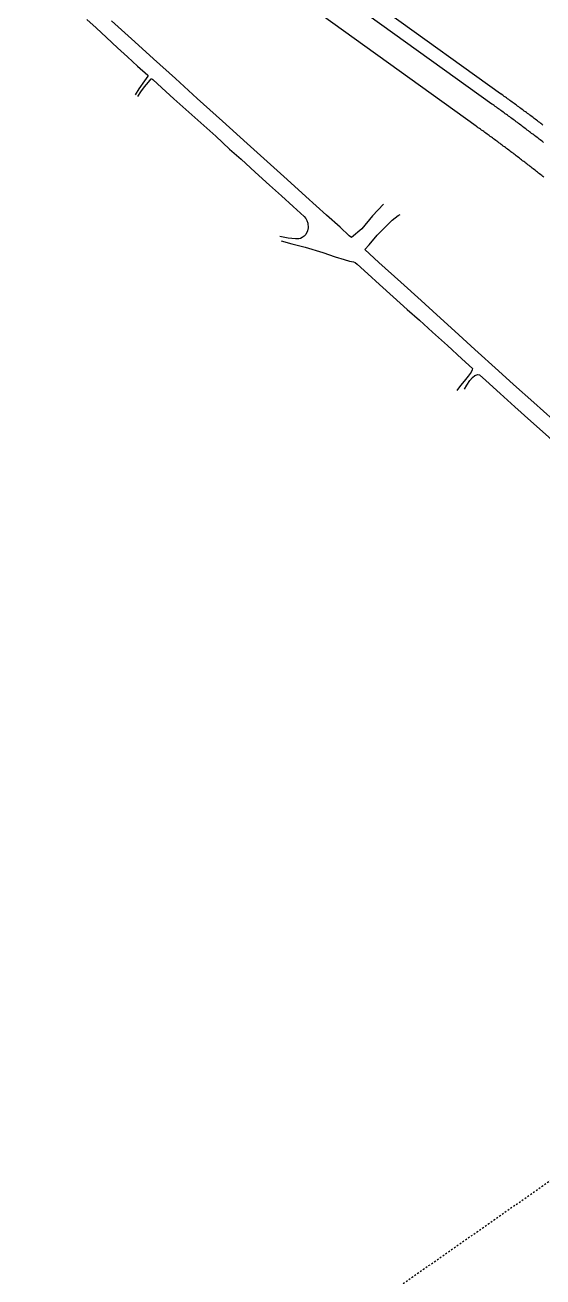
# Model space of a CAD drawing. Header units: millimetres. Extents: x 152904052 to 153933663, y 538271515 to 539240469.
# Drawn here: x 153530313 to 153534126, y 539089405 to 539098626 of the extents above; entities that cross this region are included whole.
import ezdxf

# ---------------------------------------------------------------- set-up
doc = ezdxf.new("R2010")
doc.units = ezdxf.units.MM
doc.linetypes.add('HIDDEN', pattern=[5.08, 2.54, -2.54])
doc.layers.add('BORD', color=7, linetype='Continuous')

msp = doc.modelspace()

# ---------------------------------------------------------------- linework, layer by layer
at = {"layer": 'BORD', "color": 8, "linetype": 'HIDDEN', "ltscale": 5}
msp.add_line((153505008.2, 539069689.3), (153627881, 539155725.8), dxfattribs=at)
at = {"layer": 'BORD', "color": 137, "ltscale": 10, "flags": 128}
for points in [[(153534132.8, 539097504.9), (153534125.1, 539097511.1), (153534117.3, 539097517.2), (153534109.5, 539097523.4), (153534101.7, 539097529.5), (153534093.9, 539097535.7), (153534086.1, 539097541.8), (153534078.3, 539097547.9), (153534070.5, 539097554.1), (153534062.7, 539097560.2), (153534054.9, 539097566.3), (153534047.1, 539097572.4), (153534039.2, 539097578.5), (153534031.4, 539097584.6), (153534023.6, 539097590.7), (153534015.7, 539097596.8), (153534007.9, 539097602.9), (153534000, 539097608.9), (153533992.2, 539097615), (153533984.3, 539097621.1), (153533976.5, 539097627.1), (153533968.6, 539097633.2), (153533960.7, 539097639.2), (153533952.9, 539097645.2), (153533945, 539097651.3), (153533937.1, 539097657.3), (153533929.2, 539097663.3), (153533921.3, 539097669.3), (153533913.4, 539097675.3), (153533905.5, 539097681.3), (153533897.6, 539097687.3), (153533889.7, 539097693.3), (153533881.8, 539097699.3), (153533873.8, 539097705.3), (153533865.9, 539097711.2), (153533858, 539097717.2), (153533850, 539097723.1), (153533842.1, 539097729.1), (153533834.2, 539097735), (153533826.2, 539097741), (153533818.3, 539097746.9), (153533810.3, 539097752.8), (153533802.3, 539097758.8), (153533794.4, 539097764.7), (153533786.4, 539097770.6), (153533778.4, 539097776.5), (153533770.4, 539097782.4), (153533762.4, 539097788.3), (153533754.5, 539097794.2), (153533746.5, 539097800), (153533738.5, 539097805.9), (153533730.5, 539097811.8), (153533722.4, 539097817.6), (153533714.4, 539097823.5), (153533706.4, 539097829.3), (153533698.4, 539097835.2), (153533690.4, 539097841), (153533682.3, 539097846.8), (153533674.3, 539097852.6), (153533666.3, 539097858.5), (153533658.2, 539097864.3), (153533650.2, 539097870.1), (153533642.1, 539097875.9), (153533640.3, 539097877.2), (153533634, 539097881.7), (153528513.4, 539101563)], [(153534130.4, 539097760.9), (153534122.4, 539097767.1), (153534114.5, 539097773.3), (153534106.5, 539097779.4), (153534098.5, 539097785.6), (153534090.5, 539097791.7), (153534082.5, 539097797.9), (153534074.5, 539097804), (153534066.5, 539097810.1), (153534058.5, 539097816.2), (153534050.5, 539097822.3), (153534042.5, 539097828.4), (153534034.4, 539097834.5), (153534026.4, 539097840.6), (153534018.4, 539097846.7), (153534010.4, 539097852.8), (153534002.3, 539097858.9), (153533994.3, 539097864.9), (153533986.2, 539097871), (153533978.2, 539097877.1), (153533970.1, 539097883.1), (153533962, 539097889.1), (153533954, 539097895.2), (153533945.9, 539097901.2), (153533937.8, 539097907.2), (153533929.7, 539097913.3), (153533921.7, 539097919.3), (153533913.6, 539097925.3), (153533905.5, 539097931.3), (153533897.4, 539097937.3), (153533889.3, 539097943.3), (153533881.1, 539097949.2), (153533873, 539097955.2), (153533864.9, 539097961.2), (153533856.8, 539097967.1), (153533848.7, 539097973.1), (153533840.5, 539097979), (153533832.4, 539097985), (153533824.2, 539097990.9), (153533816.1, 539097996.9), (153533808, 539098002.8), (153533799.8, 539098008.7), (153533791.6, 539098014.6), (153533783.5, 539098020.5), (153533775.3, 539098026.4), (153533767.1, 539098032.3), (153533758.9, 539098038.2), (153533757.1, 539098039.6), (153533750.8, 539098044.1), (153531937.9, 539099347.4)]]:
    msp.add_lwpolyline(points, dxfattribs=at)
at = {"layer": 'BORD', "color": 133}
msp.add_lwpolyline([(153534126.3, 539097888.9), (153534118.3, 539097895), (153534110.2, 539097901.2), (153534102.1, 539097907.3), (153534094, 539097913.5), (153534085.9, 539097919.6), (153534077.8, 539097925.8), (153534069.7, 539097931.9), (153534061.6, 539097938), (153534053.5, 539097944.1), (153534045.4, 539097950.2), (153534037.3, 539097956.3), (153534029.2, 539097962.4), (153534021.1, 539097968.5), (153534012.9, 539097974.6), (153534004.8, 539097980.7), (153533996.7, 539097986.7), (153533988.5, 539097992.8), (153533980.4, 539097998.9), (153533972.2, 539098004.9), (153533964.1, 539098011), (153533955.9, 539098017), (153533947.7, 539098023), (153533939.6, 539098029.1), (153533931.4, 539098035.1), (153533923.2, 539098041.1), (153533915, 539098047.1), (153533906.8, 539098053.1), (153533898.6, 539098059.1), (153533890.4, 539098065.1), (153533882.2, 539098071.1), (153533874, 539098077), (153533865.8, 539098083), (153533857.6, 539098089), (153533849.4, 539098094.9), (153533841.1, 539098100.9), (153533832.9, 539098106.8), (153533824.7, 539098112.8), (153533816.4, 539098118.7), (153533814.5, 539098120.1), (153532160.3, 539099309.3)], dxfattribs=at)
at = {"layer": 'BORD', "color": 137, "ltscale": 20}
for points in [[(153530768.1, 539098665.7), (153530835.4, 539098605.7), (153530913.2, 539098534.8), (153530994.3, 539098459.2), (153531068, 539098391.3), (153531142, 539098324.3), (153531216.5, 539098257), (153531218.4, 539098253), (153531217.9, 539098249), (153531192.8, 539098215.1), (153531150.1, 539098155.4), (153531124.3, 539098112.7)], [(153532952, 539097307.4), (153532870.5, 539097221.6), (153532793.2, 539097125.7), (153532715.5, 539097061.8), (153532699.1, 539097074.2), (153532631.8, 539097136.5), (153532533.2, 539097225.5), (153532380.6, 539097362.3), (153532241.8, 539097488.4), (153532094.6, 539097621.7), (153531948.3, 539097753.8), (153531766.5, 539097917.3), (153531579.9, 539098086.2), (153531421.3, 539098232), (153531258.6, 539098377.6), (153531122.3, 539098501.3), (153530949, 539098657.6)], [(153531144.4, 539098098.8), (153531166, 539098133.6), (153531191.6, 539098171), (153531221.3, 539098206.3), (153531240.8, 539098228.8), (153531247.4, 539098230.3), (153531253.1, 539098225), (153531320.3, 539098164), (153531409.1, 539098083.6), (153531497.7, 539098003), (153531606.5, 539097904.9), (153531716.9, 539097806.5), (153531818.8, 539097712.6), (153531903, 539097637.1), (153532007.6, 539097542.9), (153532113.6, 539097446.2), (153532200.2, 539097368.5), (153532287.7, 539097289.8), (153532367.5, 539097216.6), (153532379.5, 539097201.4), (153532388.2, 539097187.2), (153532394.9, 539097166.2), (153532396.7, 539097133.2), (153532391.7, 539097109.5), (153532379.9, 539097084.3), (153532367.6, 539097070.2), (153532354, 539097060.4), (153532339.7, 539097053.7), (153532328.7, 539097050.5), (153532305.2, 539097050.4), (153532251, 539097057.2), (153532188.2, 539097068.1)], [(153534200.3, 539095717.9), (153534058.7, 539095845.9), (153533910.2, 539095979.5), (153533798.8, 539096080.1), (153533625.5, 539096237.5), (153533477.7, 539096371.3), (153533344, 539096491.8), (153533228.2, 539096596), (153533079, 539096731.9), (153532918.8, 539096876.7), (153532815.5, 539096972.5), (153532845.7, 539097007.6), (153532906.2, 539097077.4), (153532961.7, 539097134.2), (153533016.5, 539097189.2), (153533060.2, 539097224), (153533074.7, 539097231.8)], [(153532198.5, 539097036.2), (153532277.5, 539097015.6), (153532375, 539096989), (153532504.9, 539096951.3), (153532595, 539096917.8), (153532661.3, 539096898.3), (153532702.7, 539096887.7), (153532732, 539096881.4), (153532744.2, 539096878), (153532759.2, 539096865.1), (153532835.7, 539096794.6), (153532923.6, 539096714.3), (153533023, 539096624.6), (153533126.9, 539096531.6), (153533216.2, 539096451.7), (153533312.5, 539096364.8), (153533422, 539096265.1), (153533529.4, 539096168.4), (153533606.6, 539096096.7), (153533605.9, 539096086.7), (153533597.2, 539096069.9), (153533575.6, 539096040.5), (153533546.9, 539096002.6), (153533519.4, 539095970.4), (153533491.7, 539095934.6)], [(153533548.1, 539095943.9), (153533565.6, 539095974.7), (153533587.8, 539096007.3), (153533606.5, 539096030.2), (153533623.7, 539096044), (153533647.7, 539096052.9), (153533659, 539096050.2), (153533706.6, 539096007.9), (153533810.9, 539095912), (153533918.9, 539095815.2), (153534037, 539095709.5), (153534165.6, 539095592.2), (153534303.8, 539095466.8), (153534387.8, 539095386.8), (153534388.4, 539095378.9), (153534388.1, 539095374.8), (153534384, 539095368.3), (153534342.6, 539095328.1)]]:
    msp.add_lwpolyline(points, dxfattribs=at)

doc.saveas('drawing.dxf')
